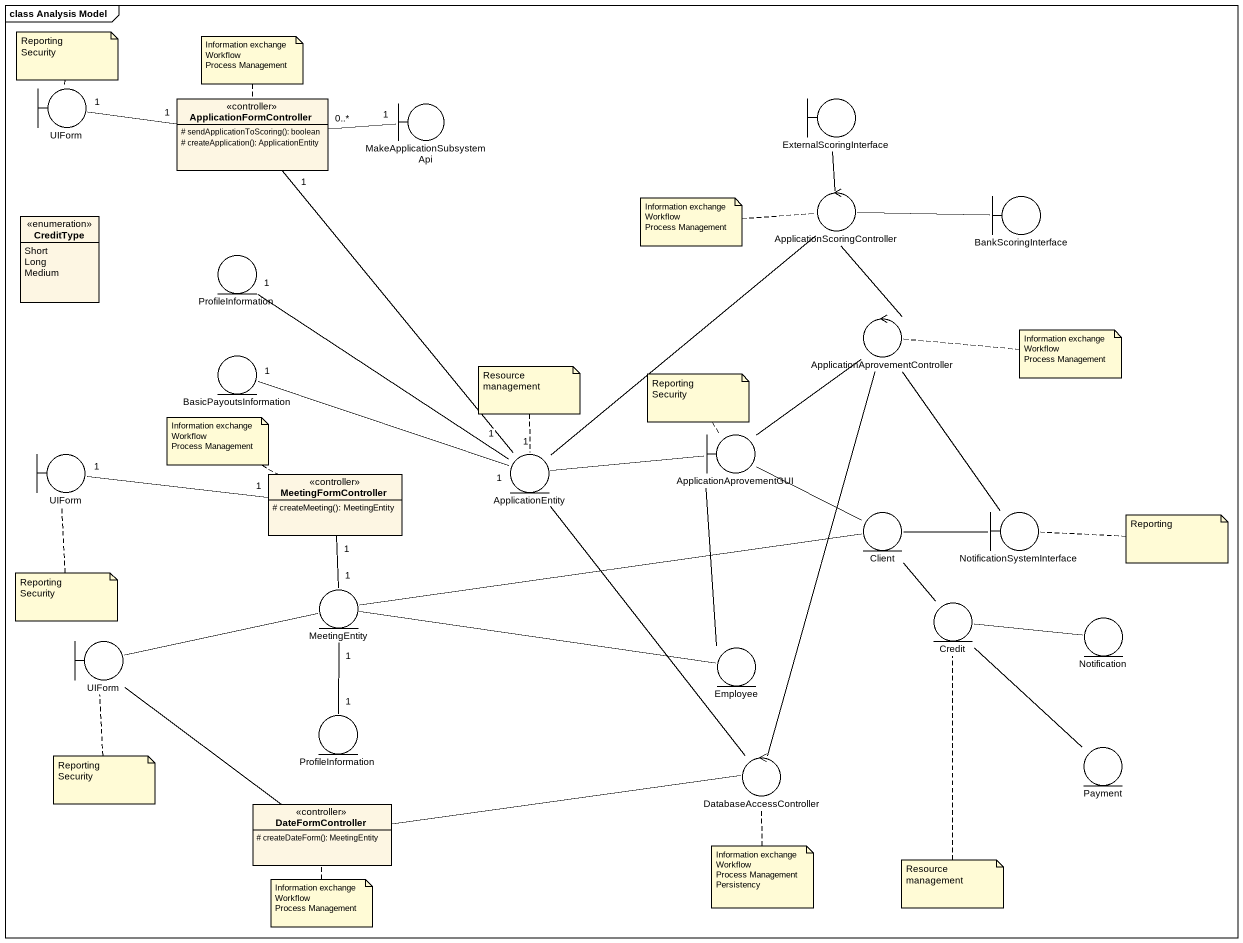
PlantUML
@startuml
mainframe class Analysis Model
allowmixing
hide circle
hide empty members
skinparam classAttributeIconSize 0
boundary UIForm
class ApplicationFormController <<controller>> {
  # sendApplicationToScoring(): boolean
  # createApplication(): ApplicationEntity
}
boundary MakeApplicationSubsystemApi
boundary ExternalScoringInterface
control ApplicationScoringController
boundary BankScoringInterface
enum CreditType {
  Short
  Long
  Medium
}
entity ProfileInformation
control "ApplicationAprovementController" as ApplicationAprovementControl
entity BasicPayoutsInformation
boundary ApplicationAprovementGUI
boundary "UIForm" as UIForm_2
class MeetingFormController <<controller>> {
  # createMeeting(): MeetingEntity
}
entity ApplicationEntity
entity Client
boundary NotificationSystemInterface
entity MeetingEntity
entity Credit
boundary "UIForm" as UIForm_3
entity Notification
entity Employee
entity "ProfileInformation" as ProfileInformation_2
control DatabaseAccessController
entity Payment
class DateFormController <<controller>> {
  # createDateForm(): MeetingEntity
}
UIForm "1" -right- "1" ApplicationFormController
ApplicationFormController "0..*" -right- "1" MakeApplicationSubsystemApi
ApplicationFormController "1" -- "1" ApplicationEntity
ApplicationScoringController -up- ExternalScoringInterface
ApplicationScoringController -right- BankScoringInterface
ApplicationScoringController -- ApplicationEntity
ApplicationAprovementControl -up- ApplicationScoringController
ApplicationAprovementControl -- NotificationSystemInterface
ApplicationAprovementControl -- DatabaseAccessController
ApplicationAprovementGUI -up- ApplicationAprovementControl
ApplicationAprovementGUI -left- ApplicationEntity
UIForm_2 "1" -right- "1" MeetingFormController
MeetingFormController "1" -- "1" MeetingEntity
ApplicationEntity "1" -up- "1" ProfileInformation
ApplicationEntity "1" -left- "1" BasicPayoutsInformation
Client -left- ApplicationAprovementGUI
Client -right- NotificationSystemInterface
Client -left- MeetingEntity
MeetingEntity "1" -- "1" ProfileInformation_2
Credit -up- Client
Credit -right- Notification
Credit -right- Payment
UIForm_3 -right- MeetingEntity
UIForm_3 -- DateFormController
Employee -up- ApplicationAprovementGUI
Employee -left- MeetingEntity
DatabaseAccessController -up- ApplicationEntity
DateFormController -right- DatabaseAccessController
note top of UIForm
  Reporting
  Security
end note
note top of ApplicationFormController
  Information exchange
  Workflow
  Process Management
end note
note left of ApplicationScoringController
  Information exchange
  Workflow
  Process Management
end note
note top of ApplicationEntity : Resource management
note right of ApplicationAprovementControl
  Information exchange
  Workflow
  Process Management
end note
note top of ApplicationAprovementGUI
  Reporting
  Security
end note
note left of MeetingFormController
  Information exchange
  Workflow
  Process Management
end note
note right of NotificationSystemInterface : Reporting
note bottom of UIForm_2
  Reporting
  Security
end note
note bottom of UIForm_3
  Reporting
  Security
end note
note bottom of DateFormController
  Information exchange
  Workflow
  Process Management
end note
note bottom of DatabaseAccessController
  Information exchange
  Workflow
  Process Management
  Persistency
end note
note bottom of Credit : Resource management
@enduml
